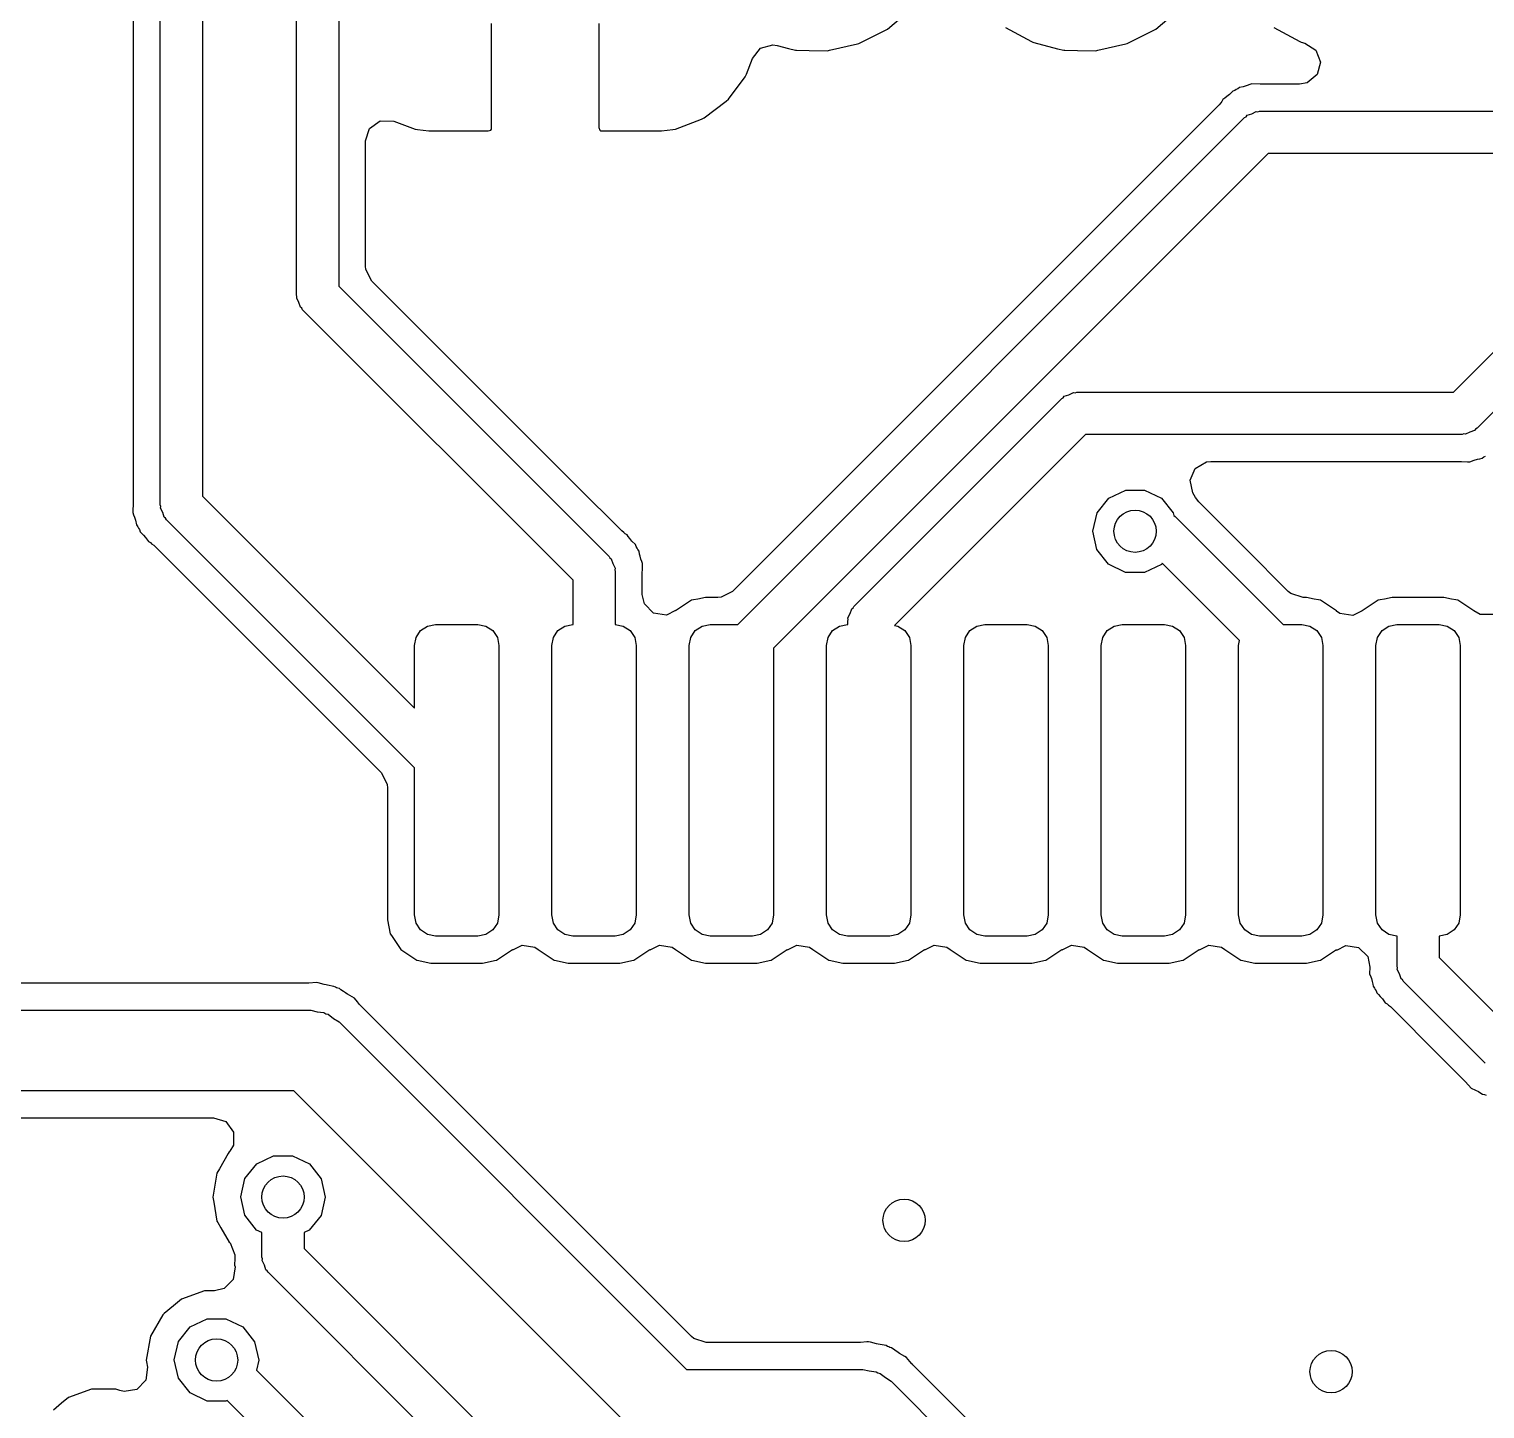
# Model space of a CAD drawing. Extents: x 3.59 to 5.68, y -3.55 to -1.66.
# Drawn here: x 4.296 to 4.5673, y -2.2166 to -1.9595 of the extents above; entities that cross this region are included whole.
import ezdxf

# ---------------------------------------------------------------- set-up
doc = ezdxf.new("R2010")
doc.units = 0
doc.header["$MEASUREMENT"] = 0
doc.layers.add('BLACK', color=7, linetype='CONTINUOUS')

msp = doc.modelspace()

# ---------------------------------------------------------------- linework, layer by layer
at = {"layer": 'BLACK', "linetype": 'CONTINUOUS'}
for p, q in [((4.34583, -2.00907), (4.34583, -1.77532)), ((4.3537, -1.78272), (4.3537, -2.00744)), ((4.5614, -2.02721), (4.76796, -1.82068)), ((4.77238, -1.8274), (4.56582, -2.03393)), ((4.32044, -2.0482), (4.32044, -1.86006)), ((4.32832, -1.85843), (4.32832, -2.04657)), ((4.31543, -1.86375), (4.31543, -2.04786)), ((4.45595, -1.95956), (4.4605, -1.95568)), ((4.50595, -1.95956), (4.5105, -1.95568)), ((4.38218, -1.9782), (4.38218, -1.95852)), ((4.40218, -1.95852), (4.40218, -1.9779)), ((4.45122, -1.96194), (4.45574, -1.95967)), ((4.45574, -1.95967), (4.45595, -1.95956)), ((4.47797, -1.95923), (4.4828, -1.96186)), ((4.50122, -1.96194), (4.50574, -1.95967)), ((4.50574, -1.95967), (4.50595, -1.95956)), ((4.52797, -1.95923), (4.5328, -1.96186)), ((4.43079, -1.96501), (4.43229, -1.96312)), ((4.43229, -1.96312), (4.43461, -1.96248)), ((4.43461, -1.96248), (4.43543, -1.96261)), ((4.43543, -1.96261), (4.43751, -1.96315)), ((4.43751, -1.96315), (4.4388, -1.96349)), ((4.4388, -1.96349), (4.43903, -1.96349)), ((4.43903, -1.96349), (4.43903, -1.96349)), ((4.43903, -1.96349), (4.44134, -1.96353)), ((4.44134, -1.96353), (4.44478, -1.96358)), ((4.44478, -1.96358), (4.44517, -1.96349)), ((4.44517, -1.96349), (4.45038, -1.9623)), ((4.45038, -1.9623), (4.45061, -1.96225)), ((4.45038, -1.9623), (4.45038, -1.9623)), ((4.45061, -1.96225), (4.45122, -1.96194)), ((4.4828, -1.96186), (4.48302, -1.96197)), ((4.48302, -1.96197), (4.48324, -1.96203)), ((4.48324, -1.96203), (4.48324, -1.96203)), ((4.48324, -1.96203), (4.48765, -1.96319)), ((4.48765, -1.96319), (4.4888, -1.96349)), ((4.4888, -1.96349), (4.48903, -1.96349)), ((4.48903, -1.96349), (4.48903, -1.96349)), ((4.48903, -1.96349), (4.49134, -1.96353)), ((4.49134, -1.96353), (4.49478, -1.96358)), ((4.49478, -1.96358), (4.49517, -1.96349)), ((4.49517, -1.96349), (4.50038, -1.9623)), ((4.50038, -1.9623), (4.50061, -1.96225)), ((4.50038, -1.9623), (4.50038, -1.9623)), ((4.50061, -1.96225), (4.50122, -1.96194)), ((4.5328, -1.96186), (4.53302, -1.96197)), ((4.53302, -1.96197), (4.53372, -1.96216)), ((4.53372, -1.96216), (4.53575, -1.96346)), ((4.53575, -1.96346), (4.53663, -1.9657)), ((4.42968, -1.96796), (4.43079, -1.96501)), ((4.53663, -1.9657), (4.53602, -1.96803)), ((4.42632, -1.97258), (4.42942, -1.96845)), ((4.42942, -1.96845), (4.42968, -1.96796)), ((4.53602, -1.96803), (4.53415, -1.96956)), ((4.51966, -1.97174), (4.51919, -1.97213)), ((4.52029, -1.9711), (4.51966, -1.97174)), ((4.52067, -1.97096), (4.52029, -1.9711)), ((4.52093, -1.97079), (4.52067, -1.97096)), ((4.52122, -1.97066), (4.52093, -1.97079)), ((4.52155, -1.97042), (4.52122, -1.97066)), ((4.52224, -1.97027), (4.52155, -1.97042)), ((4.52242, -1.97023), (4.52224, -1.97027)), ((4.52301, -1.97006), (4.52242, -1.97023)), ((4.52346, -1.96989), (4.52301, -1.97006)), ((4.52384, -1.96974), (4.52346, -1.96989)), ((4.52346, -1.96989), (4.52346, -1.96989)), ((4.52541, -1.96982), (4.52384, -1.96974)), ((4.52561, -1.96983), (4.52541, -1.96982)), ((4.53274, -1.96983), (4.52561, -1.96983)), ((4.53415, -1.96956), (4.53274, -1.96983)), ((4.42179, -1.97608), (4.42593, -1.97297)), ((4.42593, -1.97297), (4.42632, -1.97258)), ((4.51775, -1.97365), (4.42715, -2.06427)), ((4.51805, -1.97325), (4.51775, -1.97365)), ((4.51827, -1.97301), (4.51805, -1.97325)), ((4.51847, -1.97266), (4.51827, -1.97301)), ((4.5188, -1.97242), (4.51847, -1.97266)), ((4.51919, -1.97213), (4.5188, -1.97242)), ((4.5188, -1.97242), (4.5188, -1.97242)), ((4.35946, -1.97805), (4.36141, -1.97663)), ((4.36141, -1.97663), (4.36399, -1.97669)), ((4.36399, -1.97669), (4.36792, -1.97817)), ((4.41643, -1.97817), (4.42131, -1.97634)), ((4.42131, -1.97634), (4.42179, -1.97608)), ((4.42805, -2.07048), (4.52249, -1.976)), ((4.52249, -1.976), (4.52277, -1.97586)), ((4.52277, -1.97586), (4.52296, -1.9756)), ((4.52296, -1.9756), (4.52384, -1.97531)), ((4.52384, -1.97531), (4.52466, -1.97489)), ((4.52466, -1.97489), (4.52497, -1.97494)), ((4.52497, -1.97494), (4.52528, -1.97485)), ((4.52528, -1.97485), (4.59109, -1.97485)), ((4.35872, -1.98034), (4.35946, -1.97805)), ((4.36792, -1.97817), (4.3684, -1.97828)), ((4.3684, -1.97828), (4.37049, -1.97851)), ((4.37049, -1.97851), (4.3707, -1.97852)), ((4.3707, -1.97852), (4.38156, -1.97852)), ((4.38156, -1.97852), (4.38206, -1.97836)), ((4.38206, -1.97836), (4.38218, -1.9782)), ((4.40218, -1.9779), (4.40234, -1.9784)), ((4.40234, -1.9784), (4.4025, -1.97852)), ((4.4025, -1.97852), (4.41365, -1.97852)), ((4.41365, -1.97852), (4.41386, -1.97851)), ((4.41386, -1.97851), (4.41596, -1.97828)), ((4.41596, -1.97828), (4.41643, -1.97817)), ((4.35872, -2.00374), (4.35872, -1.98034)), ((4.52691, -1.98272), (4.43475, -2.07491)), ((4.59272, -1.98272), (4.52691, -1.98272)), ((4.35877, -2.00436), (4.35872, -2.00374)), ((4.35986, -2.0065), (4.35877, -2.00436)), ((4.39819, -2.04481), (4.35986, -2.0065)), ((4.34593, -2.00937), (4.34583, -2.00907)), ((4.34588, -2.00969), (4.34593, -2.00937)), ((4.34629, -2.01051), (4.34588, -2.00969)), ((4.3537, -2.00744), (4.40408, -2.05779)), ((4.34658, -2.01138), (4.34629, -2.01051)), ((4.34684, -2.01157), (4.34658, -2.01138)), ((4.34698, -2.01186), (4.34684, -2.01157)), ((4.39736, -2.06221), (4.34698, -2.01186)), ((4.4497, -2.0671), (4.48844, -2.02836)), ((4.48844, -2.02836), (4.48872, -2.02822)), ((4.48872, -2.02822), (4.48891, -2.02796)), ((4.48891, -2.02796), (4.48978, -2.02768)), ((4.48978, -2.02768), (4.4906, -2.02726)), ((4.4906, -2.02726), (4.49092, -2.02731)), ((4.49092, -2.02731), (4.49122, -2.02721)), ((4.49122, -2.02721), (4.5614, -2.02721)), ((4.56535, -2.03433), (4.56447, -2.03462)), ((4.56553, -2.03407), (4.56535, -2.03433)), ((4.56582, -2.03393), (4.56553, -2.03407)), ((4.49285, -2.03508), (4.45728, -2.07065)), ((4.56303, -2.03508), (4.49285, -2.03508)), ((4.56333, -2.03498), (4.56303, -2.03508)), ((4.56365, -2.03503), (4.56333, -2.03498)), ((4.56447, -2.03462), (4.56365, -2.03503)), ((4.56446, -2.04019), (4.5653, -2.03987)), ((4.5653, -2.03987), (4.56588, -2.0397)), ((4.56588, -2.0397), (4.56636, -2.0396)), ((4.56636, -2.0396), (4.56676, -2.03951)), ((4.56636, -2.0396), (4.56636, -2.0396)), ((4.56676, -2.03951), (4.56709, -2.03927)), ((4.56709, -2.03927), (4.56737, -2.03914)), ((4.51235, -2.04359), (4.51332, -2.04139)), ((4.51332, -2.04139), (4.51541, -2.04019)), ((4.51541, -2.04019), (4.51622, -2.0401)), ((4.51622, -2.0401), (4.56269, -2.0401)), ((4.56269, -2.0401), (4.5629, -2.04011)), ((4.5629, -2.04011), (4.56405, -2.04017)), ((4.56405, -2.04017), (4.56405, -2.04017)), ((4.56405, -2.04017), (4.56446, -2.04019)), ((4.40625, -2.05286), (4.39819, -2.04481)), ((4.51285, -2.04595), (4.51235, -2.04359)), ((4.31543, -2.04786), (4.31542, -2.04807)), ((4.32832, -2.04657), (4.36782, -2.08607)), ((4.49501, -2.04969), (4.49719, -2.04695)), ((4.49719, -2.04695), (4.50035, -2.04544)), ((4.50035, -2.04544), (4.50385, -2.04544)), ((4.50385, -2.04544), (4.50701, -2.04696)), ((4.50701, -2.04696), (4.50919, -2.0497)), ((4.51336, -2.04683), (4.51285, -2.04595)), ((4.51398, -2.04764), (4.51336, -2.04683)), ((4.5226, -2.05627), (4.51398, -2.04764)), ((4.31536, -2.04922), (4.31534, -2.04963)), ((4.31534, -2.04963), (4.31548, -2.05002)), ((4.31542, -2.04807), (4.31536, -2.04922)), ((4.31536, -2.04922), (4.31536, -2.04922)), ((4.31548, -2.05002), (4.31548, -2.05002)), ((4.31548, -2.05002), (4.31566, -2.05047)), ((4.31566, -2.05047), (4.31583, -2.05105)), ((4.32054, -2.0485), (4.32044, -2.0482)), ((4.32049, -2.04882), (4.32054, -2.0485)), ((4.32091, -2.04964), (4.32049, -2.04882)), ((4.3212, -2.05051), (4.32091, -2.04964)), ((4.32145, -2.0507), (4.3212, -2.05051)), ((4.3216, -2.05098), (4.32145, -2.0507)), ((4.49422, -2.0531), (4.49501, -2.04969)), ((4.50919, -2.0497), (4.5093, -2.0502)), ((4.5093, -2.0502), (4.50957, -2.05033)), ((4.50957, -2.05033), (4.52971, -2.07048)), ((4.31583, -2.05105), (4.31602, -2.05193)), ((4.31602, -2.05193), (4.31626, -2.05226)), ((4.31626, -2.05226), (4.31638, -2.05254)), ((4.31638, -2.05254), (4.31656, -2.05281)), ((4.31656, -2.05281), (4.3167, -2.05319)), ((4.3167, -2.05319), (4.31733, -2.05382)), ((4.36782, -2.09721), (4.3216, -2.05098)), ((4.40644, -2.05305), (4.40625, -2.05286)), ((4.40683, -2.05335), (4.40644, -2.05305)), ((4.40707, -2.05357), (4.40683, -2.05335)), ((4.49499, -2.05652), (4.49422, -2.0531)), ((4.31733, -2.05382), (4.31773, -2.05428)), ((4.31773, -2.05428), (4.31825, -2.05501)), ((4.31825, -2.05501), (4.31861, -2.05521)), ((4.31861, -2.05521), (4.31885, -2.05543)), ((4.31885, -2.05543), (4.31925, -2.05573)), ((4.31925, -2.05573), (4.36166, -2.09814)), ((4.40743, -2.05377), (4.40707, -2.05357)), ((4.40767, -2.05411), (4.40743, -2.05377)), ((4.40795, -2.05449), (4.40767, -2.05411)), ((4.40835, -2.05496), (4.40795, -2.05449)), ((4.40898, -2.05559), (4.40835, -2.05496)), ((4.40912, -2.05597), (4.40898, -2.05559)), ((4.4093, -2.05624), (4.40912, -2.05597)), ((4.40408, -2.05779), (4.40423, -2.05808)), ((4.40423, -2.05808), (4.40448, -2.05826)), ((4.40448, -2.05826), (4.40477, -2.05914)), ((4.40942, -2.05652), (4.4093, -2.05624)), ((4.40966, -2.05685), (4.40942, -2.05652)), ((4.40978, -2.0574), (4.40966, -2.05685)), ((4.40985, -2.05773), (4.40978, -2.0574)), ((4.41002, -2.05831), (4.40985, -2.05773)), ((4.4102, -2.05876), (4.41002, -2.05831)), ((4.41034, -2.05914), (4.4102, -2.05876)), ((4.4102, -2.05876), (4.4102, -2.05876)), ((4.49717, -2.05926), (4.49499, -2.05652)), ((4.53065, -2.06432), (4.5226, -2.05627)), ((4.40477, -2.05914), (4.40519, -2.05996)), ((4.40519, -2.05996), (4.40514, -2.06028)), ((4.40514, -2.06028), (4.40524, -2.06058)), ((4.40524, -2.06058), (4.40524, -2.07048)), ((4.41026, -2.06071), (4.41028, -2.06038)), ((4.41026, -2.06091), (4.41026, -2.06071)), ((4.41026, -2.06488), (4.41026, -2.06091)), ((4.41028, -2.06038), (4.41034, -2.05914)), ((4.50032, -2.06079), (4.49717, -2.05926)), ((4.50383, -2.0608), (4.50032, -2.06079)), ((4.50699, -2.05929), (4.50383, -2.0608)), ((4.50716, -2.05906), (4.50699, -2.05929)), ((4.52155, -2.07345), (4.50716, -2.05906)), ((4.39736, -2.07048), (4.39736, -2.06221)), ((4.42715, -2.06427), (4.42711, -2.06431)), ((4.41068, -2.06665), (4.41026, -2.06488)), ((4.41238, -2.06835), (4.41068, -2.06665)), ((4.41944, -2.06598), (4.41648, -2.06796)), ((4.41982, -2.0659), (4.41944, -2.06598)), ((4.42064, -2.06574), (4.41982, -2.0659)), ((4.41982, -2.0659), (4.41982, -2.0659)), ((4.42205, -2.06546), (4.42064, -2.06574)), ((4.42435, -2.06546), (4.42205, -2.06546)), ((4.42496, -2.06541), (4.42435, -2.06546)), ((4.42711, -2.06431), (4.42496, -2.06541)), ((4.53112, -2.06471), (4.53065, -2.06432)), ((4.53341, -2.06546), (4.53112, -2.06471)), ((4.53406, -2.06546), (4.53341, -2.06546)), ((4.53547, -2.06574), (4.53406, -2.06546)), ((4.53629, -2.0659), (4.53547, -2.06574)), ((4.53667, -2.06598), (4.53629, -2.0659)), ((4.53629, -2.0659), (4.53629, -2.0659)), ((4.53719, -2.06632), (4.53667, -2.06598)), ((4.53946, -2.06784), (4.53719, -2.06632)), ((4.5474, -2.06598), (4.54443, -2.06796)), ((4.54777, -2.0659), (4.5474, -2.06598)), ((4.54859, -2.06574), (4.54777, -2.0659)), ((4.54777, -2.0659), (4.54777, -2.0659)), ((4.55001, -2.06546), (4.54859, -2.06574)), ((4.55965, -2.06546), (4.55001, -2.06546)), ((4.56106, -2.06574), (4.55965, -2.06546)), ((4.56188, -2.0659), (4.56106, -2.06574)), ((4.56226, -2.06598), (4.56188, -2.0659)), ((4.56188, -2.0659), (4.56188, -2.0659)), ((4.56298, -2.06646), (4.56226, -2.06598)), ((4.56522, -2.06796), (4.56298, -2.06646)), ((4.41476, -2.06873), (4.41238, -2.06835)), ((4.41643, -2.06788), (4.41476, -2.06873)), ((4.41648, -2.06796), (4.41643, -2.06788)), ((4.44854, -2.06989), (4.44864, -2.06958)), ((4.44859, -2.06927), (4.44901, -2.06845)), ((4.44864, -2.06958), (4.44859, -2.06927)), ((4.44901, -2.06845), (4.4493, -2.06757)), ((4.4493, -2.06757), (4.44955, -2.06738)), ((4.44955, -2.06738), (4.4497, -2.0671)), ((4.53963, -2.06796), (4.53946, -2.06784)), ((4.53964, -2.06797), (4.53963, -2.06796)), ((4.54026, -2.06842), (4.53964, -2.06797)), ((4.54264, -2.0688), (4.54026, -2.06842)), ((4.5444, -2.06791), (4.54264, -2.0688)), ((4.54443, -2.06796), (4.5444, -2.06791)), ((4.56524, -2.06792), (4.56522, -2.06796)), ((4.56637, -2.06861), (4.56524, -2.06792)), ((4.56878, -2.06861), (4.56637, -2.06861)), ((4.36812, -2.07291), (4.36897, -2.07163)), ((4.36897, -2.07163), (4.37025, -2.07078)), ((4.37025, -2.07078), (4.37176, -2.07048)), ((4.37176, -2.07048), (4.37963, -2.07048)), ((4.37963, -2.07048), (4.38114, -2.07078)), ((4.38114, -2.07078), (4.38241, -2.07163)), ((4.38241, -2.07163), (4.38327, -2.07291)), ((4.39371, -2.07291), (4.39456, -2.07163)), ((4.39456, -2.07163), (4.39584, -2.07078)), ((4.39584, -2.07078), (4.39735, -2.07048)), ((4.39735, -2.07048), (4.39736, -2.07048)), ((4.40524, -2.07048), (4.40673, -2.07078)), ((4.40673, -2.07078), (4.408, -2.07163)), ((4.408, -2.07163), (4.40886, -2.07291)), ((4.4193, -2.07291), (4.42015, -2.07163)), ((4.42015, -2.07163), (4.42143, -2.07078)), ((4.42143, -2.07078), (4.42294, -2.07048)), ((4.42294, -2.07048), (4.42805, -2.07048)), ((4.44489, -2.07291), (4.44574, -2.07163)), ((4.44574, -2.07163), (4.44702, -2.07078)), ((4.44702, -2.07078), (4.44853, -2.07048)), ((4.44853, -2.07048), (4.44854, -2.07048)), ((4.44854, -2.07048), (4.44854, -2.06989)), ((4.45728, -2.07065), (4.45791, -2.07078)), ((4.45791, -2.07078), (4.45919, -2.07163)), ((4.45919, -2.07163), (4.46004, -2.07291)), ((4.47048, -2.07291), (4.47133, -2.07163)), ((4.47133, -2.07163), (4.47261, -2.07078)), ((4.47261, -2.07078), (4.47412, -2.07048)), ((4.47412, -2.07048), (4.48199, -2.07048)), ((4.48199, -2.07048), (4.4835, -2.07078)), ((4.4835, -2.07078), (4.48478, -2.07163)), ((4.48478, -2.07163), (4.48563, -2.07291)), ((4.49607, -2.07291), (4.49692, -2.07163)), ((4.49692, -2.07163), (4.4982, -2.07078)), ((4.4982, -2.07078), (4.49971, -2.07048)), ((4.49971, -2.07048), (4.50758, -2.07048)), ((4.50758, -2.07048), (4.50909, -2.07078)), ((4.50909, -2.07078), (4.51037, -2.07163)), ((4.51037, -2.07163), (4.51122, -2.07291)), ((4.52971, -2.07048), (4.53317, -2.07048)), ((4.53317, -2.07048), (4.53468, -2.07078)), ((4.53468, -2.07078), (4.53596, -2.07163)), ((4.53596, -2.07163), (4.53681, -2.07291)), ((4.54725, -2.07291), (4.54811, -2.07163)), ((4.54811, -2.07163), (4.54938, -2.07078)), ((4.54938, -2.07078), (4.55089, -2.07048)), ((4.55089, -2.07048), (4.55876, -2.07048)), ((4.55876, -2.07048), (4.56027, -2.07078)), ((4.56027, -2.07078), (4.56155, -2.07163)), ((4.56155, -2.07163), (4.5624, -2.07291)), ((4.36782, -2.07441), (4.36812, -2.07291)), ((4.36782, -2.08607), (4.36782, -2.07441)), ((4.38327, -2.07291), (4.38357, -2.07441)), ((4.38357, -2.07441), (4.38357, -2.12461)), ((4.39341, -2.07441), (4.39371, -2.07291)), ((4.39341, -2.12461), (4.39341, -2.07441)), ((4.40886, -2.07291), (4.40916, -2.07441)), ((4.40916, -2.07441), (4.40916, -2.12461)), ((4.419, -2.07441), (4.4193, -2.07291)), ((4.419, -2.12461), (4.419, -2.07441)), ((4.43475, -2.07491), (4.43475, -2.12461)), ((4.44459, -2.07441), (4.44489, -2.07291)), ((4.44459, -2.12461), (4.44459, -2.07441)), ((4.46004, -2.07291), (4.46034, -2.07441)), ((4.46034, -2.07441), (4.46034, -2.12461)), ((4.47018, -2.07441), (4.47048, -2.07291)), ((4.47018, -2.12461), (4.47018, -2.07441)), ((4.48563, -2.07291), (4.48593, -2.07441)), ((4.48593, -2.07441), (4.48593, -2.12461)), ((4.49577, -2.07441), (4.49607, -2.07291)), ((4.49577, -2.12461), (4.49577, -2.07441)), ((4.51122, -2.07291), (4.51152, -2.07441)), ((4.51152, -2.07441), (4.51152, -2.12461)), ((4.52136, -2.07441), (4.52155, -2.07345)), ((4.52136, -2.12461), (4.52136, -2.07441)), ((4.53681, -2.07291), (4.53711, -2.07441)), ((4.53711, -2.07441), (4.53711, -2.12461)), ((4.54695, -2.07441), (4.54725, -2.07291)), ((4.54695, -2.12461), (4.54695, -2.07441)), ((4.5624, -2.07291), (4.5627, -2.07441)), ((4.5627, -2.07441), (4.5627, -2.12461)), ((4.36166, -2.09814), (4.36275, -2.10029)), ((4.36782, -2.12461), (4.36782, -2.09721)), ((4.36275, -2.10029), (4.3628, -2.1009)), ((4.3628, -2.1009), (4.3628, -2.12549)), ((4.3628, -2.12549), (4.36332, -2.1281)), ((4.36812, -2.12612), (4.36782, -2.12461)), ((4.36897, -2.12739), (4.36812, -2.12612)), ((4.38327, -2.12612), (4.38241, -2.12739)), ((4.38357, -2.12461), (4.38327, -2.12612)), ((4.39371, -2.12612), (4.39341, -2.12461)), ((4.39456, -2.12739), (4.39371, -2.12612)), ((4.40886, -2.12612), (4.408, -2.12739)), ((4.40916, -2.12461), (4.40886, -2.12612)), ((4.4193, -2.12612), (4.419, -2.12461)), ((4.42015, -2.12739), (4.4193, -2.12612)), ((4.43445, -2.12612), (4.43359, -2.12739)), ((4.43475, -2.12461), (4.43445, -2.12612)), ((4.44489, -2.12612), (4.44459, -2.12461)), ((4.44574, -2.12739), (4.44489, -2.12612)), ((4.46004, -2.12612), (4.45919, -2.12739)), ((4.46034, -2.12461), (4.46004, -2.12612)), ((4.47048, -2.12612), (4.47018, -2.12461)), ((4.47133, -2.12739), (4.47048, -2.12612)), ((4.48563, -2.12612), (4.48478, -2.12739)), ((4.48593, -2.12461), (4.48563, -2.12612)), ((4.49607, -2.12612), (4.49577, -2.12461)), ((4.49692, -2.12739), (4.49607, -2.12612)), ((4.51122, -2.12612), (4.51037, -2.12739)), ((4.51152, -2.12461), (4.51122, -2.12612)), ((4.52166, -2.12612), (4.52136, -2.12461)), ((4.52252, -2.12739), (4.52166, -2.12612)), ((4.53681, -2.12612), (4.53596, -2.12739)), ((4.53711, -2.12461), (4.53681, -2.12612)), ((4.54725, -2.12612), (4.54695, -2.12461)), ((4.54811, -2.12739), (4.54725, -2.12612)), ((4.5624, -2.12612), (4.56155, -2.12739)), ((4.5627, -2.12461), (4.5624, -2.12612)), ((4.36332, -2.1281), (4.36353, -2.12842)), ((4.36353, -2.12842), (4.36504, -2.13068)), ((4.37025, -2.12825), (4.36897, -2.12739)), ((4.37176, -2.12855), (4.37025, -2.12825)), ((4.37963, -2.12855), (4.37176, -2.12855)), ((4.38114, -2.12825), (4.37963, -2.12855)), ((4.38241, -2.12739), (4.38114, -2.12825)), ((4.39584, -2.12825), (4.39456, -2.12739)), ((4.39735, -2.12855), (4.39584, -2.12825)), ((4.40522, -2.12855), (4.39735, -2.12855)), ((4.40673, -2.12825), (4.40522, -2.12855)), ((4.408, -2.12739), (4.40673, -2.12825)), ((4.42143, -2.12825), (4.42015, -2.12739)), ((4.42294, -2.12855), (4.42143, -2.12825)), ((4.43081, -2.12855), (4.42294, -2.12855)), ((4.43232, -2.12825), (4.43081, -2.12855)), ((4.43359, -2.12739), (4.43232, -2.12825)), ((4.44702, -2.12825), (4.44574, -2.12739)), ((4.44853, -2.12855), (4.44702, -2.12825)), ((4.4564, -2.12855), (4.44853, -2.12855)), ((4.45791, -2.12825), (4.4564, -2.12855)), ((4.45919, -2.12739), (4.45791, -2.12825)), ((4.47261, -2.12825), (4.47133, -2.12739)), ((4.47412, -2.12855), (4.47261, -2.12825)), ((4.48199, -2.12855), (4.47412, -2.12855)), ((4.4835, -2.12825), (4.48199, -2.12855)), ((4.48478, -2.12739), (4.4835, -2.12825)), ((4.4982, -2.12825), (4.49692, -2.12739)), ((4.49971, -2.12855), (4.4982, -2.12825)), ((4.50758, -2.12855), (4.49971, -2.12855)), ((4.50909, -2.12825), (4.50758, -2.12855)), ((4.51037, -2.12739), (4.50909, -2.12825)), ((4.52379, -2.12825), (4.52252, -2.12739)), ((4.5253, -2.12855), (4.52379, -2.12825)), ((4.53317, -2.12855), (4.5253, -2.12855)), ((4.53468, -2.12825), (4.53317, -2.12855)), ((4.53596, -2.12739), (4.53468, -2.12825)), ((4.54938, -2.12825), (4.54811, -2.12739)), ((4.55089, -2.12855), (4.54938, -2.12825)), ((4.55091, -2.12855), (4.55089, -2.12855)), ((4.55091, -2.13416), (4.55091, -2.12855)), ((4.56027, -2.12825), (4.55878, -2.12854)), ((4.55878, -2.12854), (4.55878, -2.13253)), ((4.56155, -2.12739), (4.56027, -2.12825)), ((4.36504, -2.13068), (4.3653, -2.13107)), ((4.3653, -2.13107), (4.36826, -2.13305)), ((4.38312, -2.13305), (4.38609, -2.13107)), ((4.38609, -2.13107), (4.38612, -2.13112)), ((4.38612, -2.13112), (4.38788, -2.13022)), ((4.38788, -2.13022), (4.39026, -2.1306)), ((4.39026, -2.1306), (4.39088, -2.13105)), ((4.39088, -2.13105), (4.39089, -2.13107)), ((4.39089, -2.13107), (4.39104, -2.13117)), ((4.39104, -2.13117), (4.39104, -2.13117)), ((4.39104, -2.13117), (4.39234, -2.13204)), ((4.39234, -2.13204), (4.39385, -2.13305)), ((4.40872, -2.13305), (4.41168, -2.13107)), ((4.41168, -2.13107), (4.41171, -2.13112)), ((4.41171, -2.13112), (4.41347, -2.13022)), ((4.41347, -2.13022), (4.41585, -2.1306)), ((4.41585, -2.1306), (4.41647, -2.13105)), ((4.41647, -2.13105), (4.41648, -2.13107)), ((4.41648, -2.13107), (4.41663, -2.13117)), ((4.41663, -2.13117), (4.41663, -2.13117)), ((4.41663, -2.13117), (4.41793, -2.13204)), ((4.41793, -2.13204), (4.41944, -2.13305)), ((4.43431, -2.13305), (4.43727, -2.13107)), ((4.43727, -2.13107), (4.4373, -2.13112)), ((4.4373, -2.13112), (4.43906, -2.13022)), ((4.43906, -2.13022), (4.44144, -2.1306)), ((4.44144, -2.1306), (4.44206, -2.13105)), ((4.44206, -2.13105), (4.44207, -2.13107)), ((4.44207, -2.13107), (4.44222, -2.13117)), ((4.44222, -2.13117), (4.44222, -2.13117)), ((4.44222, -2.13117), (4.44352, -2.13204)), ((4.44352, -2.13204), (4.44503, -2.13305)), ((4.4599, -2.13305), (4.46286, -2.13107)), ((4.46286, -2.13107), (4.46289, -2.13112)), ((4.46289, -2.13112), (4.46465, -2.13022)), ((4.46465, -2.13022), (4.46703, -2.1306)), ((4.46703, -2.1306), (4.46765, -2.13105)), ((4.46765, -2.13105), (4.46766, -2.13107)), ((4.46766, -2.13107), (4.46781, -2.13117)), ((4.46781, -2.13117), (4.46781, -2.13117)), ((4.46781, -2.13117), (4.46911, -2.13204)), ((4.46911, -2.13204), (4.47062, -2.13305)), ((4.48549, -2.13305), (4.48845, -2.13107)), ((4.48845, -2.13107), (4.48848, -2.13112)), ((4.48848, -2.13112), (4.49024, -2.13022)), ((4.49024, -2.13022), (4.49262, -2.1306)), ((4.49262, -2.1306), (4.49324, -2.13105)), ((4.49324, -2.13105), (4.49325, -2.13107)), ((4.49325, -2.13107), (4.4934, -2.13117)), ((4.4934, -2.13117), (4.4934, -2.13117)), ((4.4934, -2.13117), (4.4947, -2.13204)), ((4.4947, -2.13204), (4.49621, -2.13305)), ((4.51108, -2.13305), (4.51404, -2.13107)), ((4.51404, -2.13107), (4.51407, -2.13112)), ((4.51407, -2.13112), (4.51583, -2.13022)), ((4.51583, -2.13022), (4.51821, -2.1306)), ((4.51821, -2.1306), (4.51883, -2.13105)), ((4.51883, -2.13105), (4.51884, -2.13107)), ((4.51884, -2.13107), (4.51899, -2.13117)), ((4.51899, -2.13117), (4.51899, -2.13117)), ((4.51899, -2.13117), (4.5203, -2.13204)), ((4.5203, -2.13204), (4.5218, -2.13305)), ((4.53667, -2.13305), (4.53963, -2.13107)), ((4.53963, -2.13107), (4.53968, -2.13114)), ((4.53968, -2.13114), (4.54136, -2.13028)), ((4.54136, -2.13028), (4.54374, -2.13066)), ((4.54374, -2.13066), (4.54544, -2.13236)), ((4.36826, -2.13305), (4.36864, -2.13312)), ((4.36864, -2.13312), (4.36864, -2.13312)), ((4.36864, -2.13312), (4.36946, -2.13328)), ((4.36946, -2.13328), (4.37087, -2.13357)), ((4.37087, -2.13357), (4.38051, -2.13357)), ((4.38051, -2.13357), (4.38193, -2.13328)), ((4.38193, -2.13328), (4.38275, -2.13312)), ((4.38275, -2.13312), (4.38312, -2.13305)), ((4.38275, -2.13312), (4.38275, -2.13312)), ((4.39385, -2.13305), (4.39423, -2.13312)), ((4.39423, -2.13312), (4.39423, -2.13312)), ((4.39423, -2.13312), (4.39505, -2.13328)), ((4.39505, -2.13328), (4.39646, -2.13357)), ((4.39646, -2.13357), (4.4061, -2.13357)), ((4.4061, -2.13357), (4.40752, -2.13328)), ((4.40752, -2.13328), (4.40834, -2.13312)), ((4.40834, -2.13312), (4.40872, -2.13305)), ((4.40834, -2.13312), (4.40834, -2.13312)), ((4.41944, -2.13305), (4.41982, -2.13312)), ((4.41982, -2.13312), (4.41982, -2.13312)), ((4.41982, -2.13312), (4.42064, -2.13328)), ((4.42064, -2.13328), (4.42205, -2.13357)), ((4.42205, -2.13357), (4.43169, -2.13357)), ((4.43169, -2.13357), (4.43311, -2.13328)), ((4.43311, -2.13328), (4.43393, -2.13312)), ((4.43393, -2.13312), (4.43431, -2.13305)), ((4.43393, -2.13312), (4.43393, -2.13312)), ((4.44503, -2.13305), (4.44541, -2.13312)), ((4.44541, -2.13312), (4.44541, -2.13312)), ((4.44541, -2.13312), (4.44623, -2.13328)), ((4.44623, -2.13328), (4.44765, -2.13357)), ((4.44765, -2.13357), (4.45728, -2.13357)), ((4.45728, -2.13357), (4.4587, -2.13328)), ((4.4587, -2.13328), (4.45952, -2.13312)), ((4.45952, -2.13312), (4.4599, -2.13305)), ((4.45952, -2.13312), (4.45952, -2.13312)), ((4.47062, -2.13305), (4.471, -2.13312)), ((4.471, -2.13312), (4.471, -2.13312)), ((4.471, -2.13312), (4.47182, -2.13328)), ((4.47182, -2.13328), (4.47324, -2.13357)), ((4.47324, -2.13357), (4.48287, -2.13357)), ((4.48287, -2.13357), (4.48429, -2.13328)), ((4.48429, -2.13328), (4.48511, -2.13312)), ((4.48511, -2.13312), (4.48549, -2.13305)), ((4.48511, -2.13312), (4.48511, -2.13312)), ((4.49621, -2.13305), (4.49659, -2.13312)), ((4.49659, -2.13312), (4.49659, -2.13312)), ((4.49659, -2.13312), (4.49741, -2.13328)), ((4.49741, -2.13328), (4.49883, -2.13357)), ((4.49883, -2.13357), (4.50846, -2.13357)), ((4.50846, -2.13357), (4.50988, -2.13328)), ((4.50988, -2.13328), (4.5107, -2.13312)), ((4.5107, -2.13312), (4.51108, -2.13305)), ((4.5107, -2.13312), (4.5107, -2.13312)), ((4.5218, -2.13305), (4.52218, -2.13312)), ((4.52218, -2.13312), (4.52218, -2.13312)), ((4.52218, -2.13312), (4.523, -2.13328)), ((4.523, -2.13328), (4.52442, -2.13357)), ((4.52442, -2.13357), (4.53406, -2.13357)), ((4.53406, -2.13357), (4.53547, -2.13328)), ((4.53547, -2.13328), (4.53629, -2.13312)), ((4.53629, -2.13312), (4.53667, -2.13305)), ((4.53629, -2.13312), (4.53629, -2.13312)), ((4.54544, -2.13236), (4.54586, -2.13434)), ((4.54586, -2.13434), (4.5458, -2.13559)), ((4.551, -2.13446), (4.55091, -2.13416)), ((4.55095, -2.13477), (4.551, -2.13446)), ((4.55137, -2.1356), (4.55095, -2.13477)), ((4.55878, -2.13253), (4.57175, -2.14553)), ((4.34775, -2.13734), (4.29052, -2.13734)), ((4.34809, -2.13732), (4.34775, -2.13734)), ((4.34813, -2.13732), (4.34809, -2.13732)), ((4.34957, -2.13719), (4.34813, -2.13732)), ((4.3499, -2.13728), (4.34957, -2.13719)), ((4.35101, -2.13758), (4.3499, -2.13728)), ((4.3499, -2.13728), (4.3499, -2.13728)), ((4.5458, -2.13559), (4.546, -2.13611)), ((4.546, -2.13611), (4.54612, -2.13642)), ((4.54612, -2.13642), (4.54629, -2.13701)), ((4.54629, -2.13701), (4.54639, -2.13749)), ((4.54639, -2.13749), (4.54639, -2.13749)), ((4.54639, -2.13749), (4.54648, -2.13789)), ((4.55166, -2.13648), (4.55137, -2.1356)), ((4.55191, -2.13666), (4.55166, -2.13648)), ((4.55206, -2.13694), (4.55191, -2.13666)), ((4.56733, -2.15225), (4.55206, -2.13694)), ((4.35134, -2.13765), (4.35101, -2.13758)), ((4.35162, -2.1377), (4.35134, -2.13765)), ((4.35281, -2.13791), (4.35162, -2.1377)), ((4.35311, -2.13808), (4.35281, -2.13791)), ((4.35331, -2.13816), (4.35311, -2.13808)), ((4.35351, -2.13825), (4.35331, -2.13816)), ((4.35384, -2.13834), (4.35351, -2.13825)), ((4.35412, -2.13853), (4.35384, -2.13834)), ((4.35459, -2.13886), (4.35412, -2.13853)), ((4.35412, -2.13853), (4.35412, -2.13853)), ((4.35499, -2.13914), (4.35459, -2.13886)), ((4.35506, -2.13919), (4.35499, -2.13914)), ((4.35535, -2.13937), (4.35506, -2.13919)), ((4.35664, -2.14012), (4.35535, -2.13937)), ((4.35718, -2.14077), (4.35664, -2.14012)), ((4.54648, -2.13789), (4.54672, -2.13822)), ((4.54672, -2.13822), (4.54684, -2.1385)), ((4.54684, -2.1385), (4.54701, -2.13876)), ((4.54701, -2.13876), (4.54716, -2.13914)), ((4.54716, -2.13914), (4.54745, -2.13943)), ((4.54745, -2.13943), (4.54779, -2.13978)), ((4.54779, -2.13978), (4.54819, -2.14024)), ((4.28287, -2.14236), (4.34848, -2.14236)), ((4.34848, -2.14236), (4.3497, -2.14264)), ((4.3497, -2.14264), (4.35094, -2.14278)), ((4.35094, -2.14278), (4.35131, -2.14301)), ((4.35759, -2.14126), (4.35718, -2.14077)), ((4.35782, -2.14151), (4.35759, -2.14126)), ((4.41944, -2.20313), (4.35782, -2.14151)), ((4.54819, -2.14024), (4.54847, -2.14063)), ((4.54847, -2.14063), (4.54847, -2.14063)), ((4.54847, -2.14063), (4.54872, -2.14097)), ((4.54872, -2.14097), (4.54907, -2.14117)), ((4.54907, -2.14117), (4.54932, -2.1414)), ((4.54932, -2.1414), (4.5497, -2.14169)), ((4.5497, -2.14169), (4.55891, -2.15092)), ((4.35131, -2.14301), (4.35173, -2.14311)), ((4.35173, -2.14311), (4.35271, -2.14389)), ((4.35271, -2.14389), (4.35377, -2.14455)), ((4.35377, -2.14455), (4.4185, -2.20929)), ((4.55891, -2.15092), (4.56355, -2.15556)), ((4.56355, -2.15556), (4.56368, -2.1557)), ((4.56368, -2.1557), (4.56474, -2.15687)), ((4.34536, -2.15736), (4.28287, -2.15736)), ((4.41009, -2.22209), (4.34536, -2.15736)), ((4.56474, -2.15687), (4.56555, -2.15723)), ((4.56555, -2.15723), (4.56609, -2.15753)), ((4.56609, -2.15753), (4.56649, -2.15779)), ((4.56649, -2.15779), (4.56649, -2.15779)), ((4.56649, -2.15779), (4.56683, -2.15801)), ((4.56683, -2.15801), (4.56723, -2.15807)), ((4.56723, -2.15807), (4.56753, -2.15819)), ((4.29066, -2.16238), (4.33036, -2.16238)), ((4.33036, -2.16238), (4.33265, -2.16312)), ((4.33265, -2.16312), (4.33407, -2.16507)), ((4.33407, -2.16507), (4.33407, -2.16748)), ((4.33313, -2.16904), (4.33147, -2.17192)), ((4.3333, -2.16875), (4.33313, -2.16904)), ((4.33343, -2.16864), (4.3333, -2.16875)), ((4.33407, -2.16748), (4.33343, -2.16864)), ((4.33843, -2.171), (4.34158, -2.16949)), ((4.34158, -2.16949), (4.34508, -2.16949)), ((4.34508, -2.16949), (4.34824, -2.17101)), ((4.33102, -2.17269), (4.33023, -2.17717)), ((4.33147, -2.17192), (4.33102, -2.17269)), ((4.33624, -2.17374), (4.33843, -2.171)), ((4.34824, -2.17101), (4.35042, -2.17375)), ((4.33545, -2.17715), (4.33624, -2.17374)), ((4.35042, -2.17375), (4.3512, -2.17717)), ((4.33023, -2.17717), (4.33029, -2.1775)), ((4.33029, -2.1775), (4.33041, -2.17814)), ((4.33041, -2.17814), (4.33102, -2.18164)), ((4.33623, -2.18057), (4.33545, -2.17715)), ((4.3512, -2.17719), (4.35041, -2.1806)), ((4.3512, -2.17717), (4.3512, -2.17719)), ((4.3384, -2.18331), (4.33623, -2.18057)), ((4.35041, -2.1806), (4.34822, -2.18334)), ((4.33102, -2.18164), (4.33119, -2.18194)), ((4.33119, -2.18194), (4.33119, -2.18194)), ((4.33119, -2.18194), (4.33176, -2.18293)), ((4.33176, -2.18293), (4.3333, -2.18558)), ((4.33939, -2.18379), (4.3384, -2.18331)), ((4.34822, -2.18334), (4.34726, -2.18379)), ((4.3333, -2.18558), (4.33347, -2.18573)), ((4.33347, -2.18573), (4.33435, -2.18791)), ((4.33939, -2.18839), (4.33939, -2.18379)), ((4.34726, -2.18379), (4.34726, -2.18676)), ((4.33435, -2.18859), (4.33428, -2.18983)), ((4.33435, -2.18791), (4.33436, -2.18838)), ((4.33436, -2.18838), (4.33435, -2.18859)), ((4.33949, -2.1887), (4.33939, -2.18839)), ((4.33944, -2.18901), (4.33949, -2.1887)), ((4.33986, -2.18983), (4.33944, -2.18901)), ((4.34726, -2.18676), (4.45526, -2.29476)), ((4.33441, -2.19017), (4.33404, -2.19251)), ((4.33428, -2.18983), (4.33441, -2.19017)), ((4.34014, -2.19071), (4.33986, -2.18983)), ((4.3404, -2.19089), (4.34014, -2.19071)), ((4.34054, -2.19118), (4.3404, -2.19089)), ((4.44613, -2.29676), (4.34054, -2.19118)), ((4.33234, -2.19422), (4.33057, -2.19464)), ((4.33404, -2.19251), (4.33234, -2.19422)), ((4.3244, -2.1962), (4.3229, -2.19745)), ((4.32867, -2.19464), (4.3244, -2.1962)), ((4.33057, -2.19464), (4.32867, -2.19464)), ((4.32092, -2.19912), (4.31864, -2.20306)), ((4.3212, -2.19888), (4.32092, -2.19912)), ((4.3229, -2.19745), (4.3212, -2.19888)), ((4.32604, -2.20137), (4.3292, -2.19986)), ((4.3292, -2.19986), (4.3327, -2.19986)), ((4.3327, -2.19986), (4.33586, -2.20138)), ((4.32386, -2.20411), (4.32604, -2.20137)), ((4.33586, -2.20138), (4.33804, -2.20412)), ((4.31864, -2.20306), (4.31785, -2.20754)), ((4.32307, -2.20752), (4.32386, -2.20411)), ((4.33804, -2.20412), (4.33882, -2.20754)), ((4.4199, -2.20352), (4.41944, -2.20313)), ((4.42219, -2.20427), (4.4199, -2.20352)), ((4.45062, -2.20427), (4.42219, -2.20427)), ((4.45096, -2.20425), (4.45062, -2.20427)), ((4.4521, -2.20415), (4.45096, -2.20425)), ((4.45244, -2.20412), (4.4521, -2.20415)), ((4.4521, -2.20415), (4.4521, -2.20415)), ((4.45277, -2.20421), (4.45244, -2.20412)), ((4.45389, -2.20451), (4.45277, -2.20421)), ((4.45277, -2.20421), (4.45277, -2.20421)), ((4.45422, -2.20458), (4.45389, -2.20451)), ((4.45535, -2.20478), (4.45422, -2.20458)), ((4.45569, -2.20484), (4.45535, -2.20478)), ((4.45535, -2.20478), (4.45535, -2.20478)), ((4.45598, -2.20501), (4.45569, -2.20484)), ((4.45618, -2.20509), (4.45598, -2.20501)), ((4.45638, -2.20518), (4.45618, -2.20509)), ((4.45671, -2.20526), (4.45638, -2.20518)), ((4.45793, -2.20612), (4.45671, -2.20526)), ((4.31785, -2.20754), (4.31791, -2.20787)), ((4.31791, -2.20787), (4.31791, -2.20787)), ((4.31791, -2.20787), (4.31809, -2.20889)), ((4.32384, -2.21094), (4.32307, -2.20752)), ((4.33882, -2.20756), (4.33839, -2.20941)), ((4.33882, -2.20754), (4.33882, -2.20756)), ((4.45822, -2.2063), (4.45793, -2.20612)), ((4.45921, -2.20688), (4.45822, -2.2063)), ((4.45951, -2.20705), (4.45921, -2.20688)), ((4.45921, -2.20688), (4.45921, -2.20688)), ((4.46046, -2.20818), (4.45951, -2.20705)), ((4.31809, -2.20889), (4.31776, -2.21127)), ((4.33839, -2.20941), (4.41268, -2.28369)), ((4.4185, -2.20929), (4.45135, -2.20929)), ((4.45135, -2.20929), (4.45257, -2.20957)), ((4.45257, -2.20957), (4.45382, -2.20971)), ((4.45382, -2.20971), (4.45418, -2.20994)), ((4.45418, -2.20994), (4.4546, -2.21003)), ((4.4546, -2.21003), (4.45558, -2.21082)), ((4.46047, -2.20819), (4.46046, -2.20818)), ((4.4607, -2.20844), (4.46047, -2.20819)), ((4.52472, -2.27245), (4.4607, -2.20844)), ((4.30761, -2.21295), (4.30334, -2.2145)), ((4.31216, -2.21295), (4.30761, -2.21295)), ((4.31292, -2.21323), (4.31216, -2.21295)), ((4.31371, -2.21342), (4.31292, -2.21323)), ((4.31608, -2.21301), (4.31371, -2.21342)), ((4.31776, -2.21127), (4.31608, -2.21301)), ((4.32602, -2.21368), (4.32384, -2.21094)), ((4.45558, -2.21082), (4.45664, -2.21148)), ((4.45664, -2.21148), (4.52748, -2.2823)), ((4.30206, -2.21557), (4.30054, -2.21685)), ((4.30334, -2.2145), (4.30206, -2.21557)), ((4.32917, -2.21521), (4.32602, -2.21368)), ((4.33268, -2.21522), (4.32917, -2.21521)), ((4.33294, -2.21509), (4.33268, -2.21522)), ((4.40757, -2.28972), (4.33294, -2.21509))]:
    msp.add_line(p, q, dxfattribs=at)
at = {"layer": 'BLACK'}
for centre in [(4.50209, -2.05311), (4.34333, -2.17717), (4.45906, -2.1815), (4.33094, -2.20754), (4.53862, -2.2097)]:
    msp.add_circle(centre, 0.00394, dxfattribs=at)

doc.saveas('drawing.dxf')
